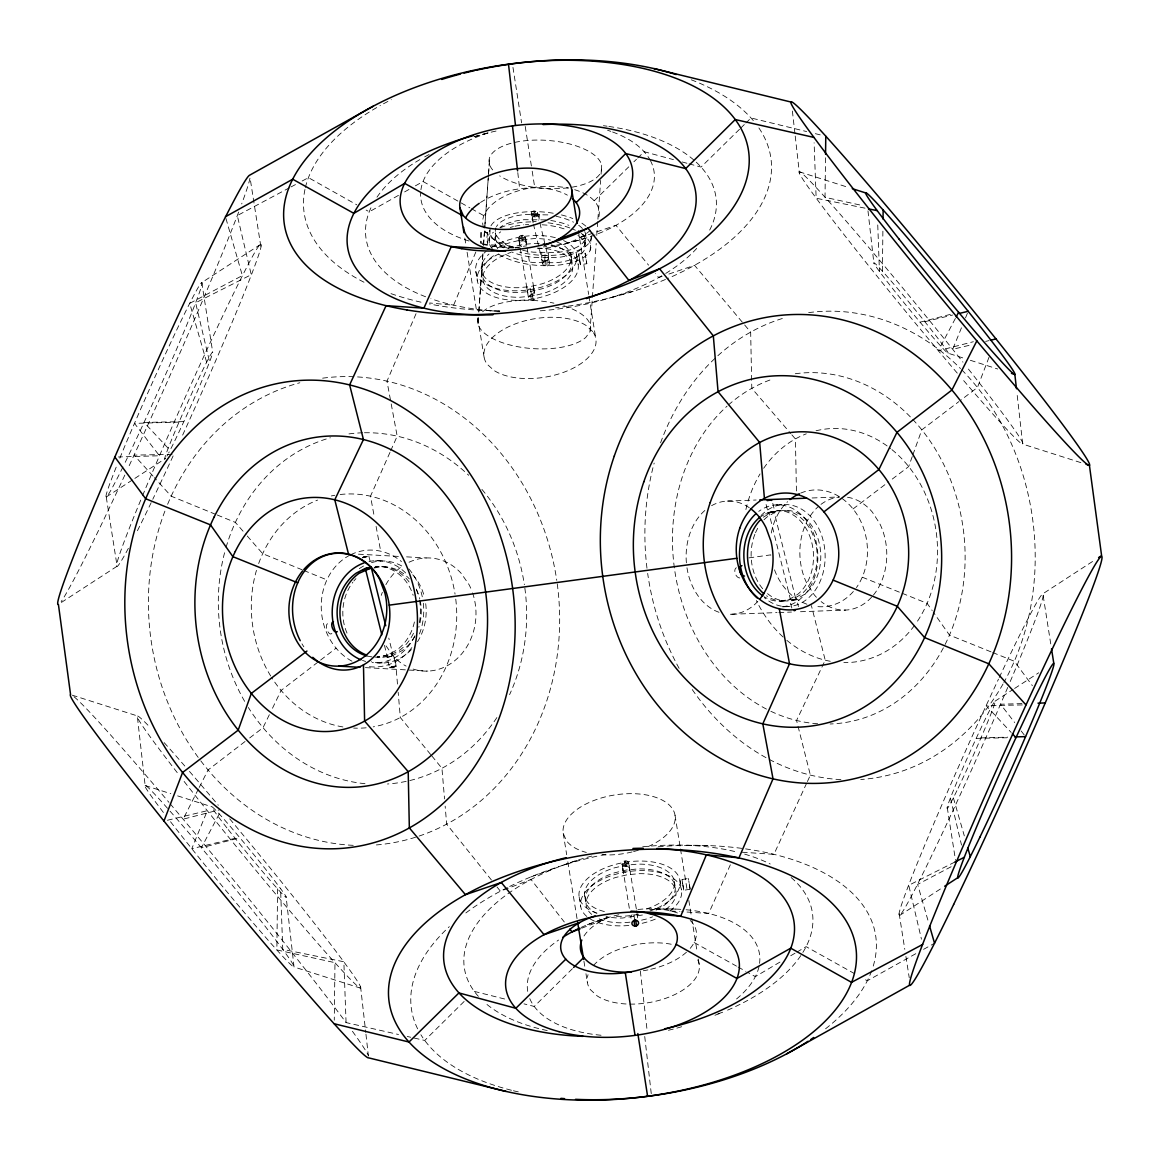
<?xml version="1.0" encoding="UTF-8"?>
<svg xmlns="http://www.w3.org/2000/svg" width="1160" height="1160" viewBox="0 0 1160 1160"><rect width="100%" height="100%" fill="white"/><g stroke="black" fill="none" stroke-linecap="round" stroke-linejoin="round"><path stroke-width="0.75" stroke-dasharray="5 3.75" d="M277.602 888.836L276.849 949.938L334.979 962.669L334.269 1020.177M825.514 157.789L825.021 197.331L862.01 205.436M882.397 271.164L882.905 229.825M492.681 169.925A56.622 24.055 4 0 1 532.425 140.186A56.622 24.055 4 0 1 601.707 165.169L601.286 171.434A56.622 24.055 4 0 1 558.54 188.587A56.622 24.055 4 0 1 499.685 175.856M478.79 312.156L482.85 254.548M483.474 245.543L484.865 225.75M484.996 223.938L488.418 175.334M488.548 173.536L489.694 157.34M477.978 323.814L478.355 318.42M478.863 311.214L482.923 253.605M483.56 244.615L489.274 163.603M489.201 243.078L490.303 227.186A51.069 21.692 4 0 1 553.596 213.28M495.189 238.032L495.885 227.896A45.399 19.285 4 0 0 515.185 248.066M532.295 219.327L532.658 214.208M533.745 216.993L533.933 214.368L531.048 214.325M534.165 210.946L533.977 213.57L531.106 213.527M534.615 217.007L534.803 214.382L537.689 214.411M535.05 210.96L534.861 213.585L537.747 213.629M539.414 214.295L539.052 219.429L549.419 262.566M541.807 252.793L541.445 257.911L533.542 224.59M544.663 261.232L545.098 255.069M548.216 257.998L548.578 252.88M584.973 244.311L585.684 234.175M590.208 250.154L591.31 234.248A51.069 21.692 4 0 1 519.767 252.169M478.399 317.55A56.622 24.055 4 0 0 518.012 346.753A56.622 24.055 4 0 0 585.771 337.43L589.99 331.644L596.211 243.44M596.762 235.379L597.777 220.98M597.908 219.182L600.648 180.438M601.068 174.174L601.707 165.169M912.253 456.561L908.671 466.581L890.126 480.704M912.847 454.894L921.808 429.838L958.885 401.607M988.987 357.324L977.431 387.483L960.32 400.519M961.466 327.816L952.693 349.305L971.776 344.723M965.511 317.912L968.208 311.3M475.832 252.024L453.632 305.181L429.606 302.977M416.048 313.693L386.976 381.161L390.601 400.678M389.977 452.385L370.489 496.219L374.434 517.505M390.688 450.762L397.184 436.16L390.935 402.447M730.336 864.809L708.688 913.471L681.674 911.702M806.649 783.188L773.923 854.326L739.717 852.078M807.404 781.564L810.376 775.097L796.558 720.462L825.224 660.199L811.406 605.578M269.337 714.72L263.044 727.668L248.95 738.514M272.484 708.252L281.111 690.447L319.188 661.157M198.418 789.017L183.12 819.178L219.936 809.709M199.215 787.437L208.075 769.964L247.544 739.601M219.255 813.885L201.376 847.742L239.931 837.824M955.376 318.42L938.309 350.74L973.37 341.721M362.645 557.351L368.851 556.133L362.369 557.873M387.005 657.386L393.617 655.762L396.184 666.087L392.95 667.464L389.572 667.696L387.005 657.386L393.617 655.762M389.572 667.696L396.184 666.087M481.052 232.377L480.834 243.165L487.432 243.325L488.113 237.452L487.649 232.536L481.052 232.377L481.009 243.237M487.649 232.536L486.794 238.322L487.432 243.325M768.224 513.068L774.822 511.56L768.283 513.213L765.368 501.57M791.845 608.072L790.134 601.199L793.643 599.807L796.673 599.546L798.442 606.564M796.731 599.691L790.134 601.199M464.145 1001.457L424.734 1040.447L412.496 1037.663M572.387 968.716L534.267 1006.445L523.986 1003.864M594.196 200.811L628.778 166.822M633.897 161.776L636.463 159.268M637.739 158.006L644.148 151.713L673.467 159.631M739.486 129.311L701.061 167.069L688.982 163.821M740.776 128.049L744.618 124.265M745.894 123.003L751.013 117.972L806.649 131.559M320.595 660.069L336.095 648.135M853.049 508.95L888.705 481.791M260.507 244.426L201.782 282.59L212.744 352.437M106.256 496.988L133.356 479.37M134.864 478.384L164.981 458.809M61.407 602.432L117.116 566.225L106.053 495.74M1092.561 561.484L1042.883 593.775L1051.236 647.048M995.019 701.191L1013.086 689.446M1014.594 688.46L1038.693 672.8M899.493 915.573L943.153 887.197M759.684 517.346L767.891 512.445L780.462 510.371A45.399 34.815 87.9 0 1 815.437 542.517A45.399 34.815 87.9 0 1 801.313 594.239L793.106 599.14L780.535 601.213A45.399 34.815 87.9 0 1 764.252 596.791M763.323 517.215L771.516 512.314L780.462 510.371M779.955 962.089L755.334 976.633L747.489 972.268M790.729 955.738L795.354 953.012M796.891 952.099L806.128 946.647L857.892 975.516M398.474 195.373L369.243 211.816L366.125 210.061M404.623 191.907L409.233 189.312M415.382 185.846L423.081 181.525L469.843 207.799M915.777 953.708L867.303 980.78L864.171 979.026M923.592 949.344L934.539 943.239M289.478 187.761L237.307 215.571L251.256 274.702L195.619 302.76L209.583 361.891M291.058 186.919L295.8 184.397M302.137 181.018L308.458 177.654L356.772 204.812M951.142 866.737L917.633 884.413L928.072 920.75M954.839 862.054L908.744 885.297L921.461 939.208M581.726 928.203L602.692 920.184M530.889 876.902L553.885 868.767M587.279 924.752L610.29 916.617A58.58 30.697 -9.2 0 0 582.61 938.396M717.938 1013.884L722.868 1012.143A176.19 92.322 -9.2 0 1 714.777 1015.333M389.876 667.855L394.197 667.116M395.879 665.927L391.558 666.666M564.137 864.939L578.826 859.807M603.896 918.778L610.421 916.487M580.116 237.539L615.931 225.301L648.571 265.161M662.113 276.37L658.706 277.53L655.327 273.412M668.943 274.036L694.535 265.306L750.665 332.123L751.796 388.339L790.685 433.463M474.295 136.764L489.65 132.472A117.392 61.799 -6.1 0 0 420.921 189.732M564.833 244.02L585.322 238.293M612.741 297.032L633.229 291.32M920.068 322.175L951.62 314.055M924.839 321.697L952.592 315.041M985.652 341.402L989.117 340.576M167.417 820.265L207.306 810.695L191.792 848.699L235.161 838.303M642.423 915.008L622.485 918.024A45.399 23.78 -9.2 0 1 606.129 916.531M641.567 920.156L646.439 919.01A45.399 23.78 -9.2 0 0 652.572 916.82M780.535 601.213L789.467 599.27L797.674 594.384A45.399 34.815 87.9 0 0 811.797 542.648A45.399 34.815 87.9 0 0 776.823 510.501M374.216 567.327L378.537 566.515A45.399 39.222 -86.8 0 1 410.364 583.726M374.187 568.038L381.393 566.674A45.399 39.222 -86.8 0 1 409.321 578.884M414.41 621.977A45.399 39.222 -86.8 0 1 396.532 650.223L387.135 655.11L377 657.053L389.992 655.269L399.388 650.383A45.399 39.222 -86.8 0 0 414.83 630.184M518.723 238.351L521.579 237.887L521.188 235.436M525.321 237.278L522.449 237.742L522.058 235.292M518.839 239.09L521.71 238.626L522.101 241.062M525.437 238.018L522.58 238.481L522.971 240.917M585.075 253.097L586.8 263.712L580.421 264.755L578.666 253.996L585.061 252.952L585.742 257.085M622.05 863.895L624.921 863.417L624.515 860.981M628.648 862.808L625.776 863.286L625.385 860.836M622.166 864.635L625.037 864.157L625.428 866.607M628.778 863.547L625.907 864.026L626.298 866.462M690.142 889.256L683.747 890.285L682.008 879.541L688.387 878.497L689.069 882.63M748.881 557.887L770.791 554.857A58.58 48.459 82.4 0 0 771.269 557.887M629.923 922.171L623.253 922.794A45.399 23.78 -9.2 0 1 597.125 917.937M525.393 224.736L528.67 224.59M727.276 501.076L756.16 500.018M812.116 497.974L839.202 496.988M776.591 504.832L783.87 504.571M770.472 511.879L774.111 511.748L795.485 597.719L791.845 597.864M769.341 512.386L773.706 512.227M765.513 513.865L769.138 513.735L790.511 599.705L786.886 599.836M788.032 606.622L780.767 606.883A51.069 39.179 87.9 0 0 816.19 542.053A51.069 39.179 87.9 0 0 758.756 511.4M731.902 614.235L777.026 612.582M778.838 612.524L791.468 612.059M800.502 611.726L845.626 610.073M179.06 422.095L134.473 423.385L159.471 455.764L118.45 456.953M1021.931 703.612L1000.529 704.236L1014.666 722.535M980.939 737.905L1007.692 737.136M183.831 421.616L144.057 422.428L170.274 450.486M172.042 454.358L134.067 455.14L153.221 476.325M1022.322 704.932L986.145 705.686L1011.187 732.467M976.169 738.384L1006.909 737.76M686.633 845.263L707.933 845.553M654.428 908.802L675.729 909.092M489.433 310.706L499.772 311.286M358.425 554.175L399.461 556.466M406.595 556.858L426.213 557.96M375.593 560.686L381.307 561.005M378.537 566.515L375.68 566.355A45.399 39.222 -86.8 0 1 413.163 595.312M389.861 653.703L392.718 653.863L388.788 638.072M384.192 655.675L387.048 655.835L384.438 645.308M377.087 662.722L382.786 663.041M393.458 666.768L394.922 666.855M390.833 666.928L392.283 667M365.429 667.624L427.866 671.103M670.871 910.991L679.876 911.586M547.81 214.89L524.479 214.556A45.399 19.285 4 0 0 496.451 226.693M545.765 219.893L524.117 219.689A45.399 19.285 4 0 0 499.931 227.534M542.053 224.779L547.085 225.142A45.399 19.285 4 0 1 566.936 229.854M482.734 244.035L511.923 246.732M865.012 208.162L816.147 198.23L814.117 142.781M170.114 803.749A234.987 8.424 50.6 0 1 346.071 1022.583L398.518 1034.503M407.262 1036.474L410.756 1037.272M815.349 133.675L822.295 135.372M474.31 991.394L506.848 999.558M682.095 161.951L687.257 163.343M799.24 171.781L848.859 187.572M948.126 353.22A58.58 2.103 50.6 0 0 894.577 285.084A58.58 2.103 50.6 0 0 890.228 285.519A58.58 2.103 50.6 0 0 948.126 353.22L963.525 358.121M970.369 360.296L997.745 369.01M1080.873 462.637L1022.714 444.106L1016.87 392.326M72.282 695.188L137.286 715.894L145.275 786.727M145.145 785.538L170.81 793.701M177.654 795.89L211.874 806.78M360.76 988.218L294.031 966.976L286.114 896.738M862.257 577.187L900.493 592.615M902.161 593.282L927.101 603.33L932.19 610.551M991.046 651.862L949.474 635.115L933.206 612.001M992.713 652.543L1014.333 661.258L1032.371 685.69M215.63 514.344L171.172 496.19L154.41 477.659M217.268 515.011L235.379 522.406L246.065 534.644M302.209 569.807L262.682 553.683L247.254 536.007M303.848 570.488L326.902 579.884M694.159 942.514L736.513 966.135M738.079 967.019L745.923 971.384M471.395 208.684L483.865 215.688M791.86 434.826L795.397 438.929L796.456 491.637M430.693 754.565L400.316 717.503L398.17 692.274M431.825 755.928L441.946 768.283L444.541 798.921M491.448 880.034L446.673 824.136L445.15 806.128M497.046 887.009L500.395 891.199L531.034 879.497L564.297 921.982M1021.177 730.988L1025.527 736.615M386.062 645.874L393.022 655.864A56.622 48.923 -86.8 0 0 406.116 666.101M648.208 846.539A56.622 29.667 -9.2 0 0 670.973 806.823A56.622 29.667 -9.2 0 0 605.839 796.76A56.622 29.667 -9.2 0 0 563.238 833.416L566.399 840.681A56.622 29.667 -9.2 0 0 586.322 852.44M526.365 243.208L525.204 236.915A3.408 2.9 -9.4 0 0 522.508 235.277L520.767 235.552A3.408 2.9 -9.4 0 0 518.708 237.974L519.636 244.296M518.723 238.728L518.955 239.453A3.408 2.9 -9.4 0 0 521.652 241.091L523.392 240.801A3.408 2.9 -9.4 0 0 525.451 238.394L525.437 237.626M629.691 868.753A3.408 2.9 -9.4 0 0 624.254 867.086A3.408 2.9 -9.4 0 0 625.051 872.044A3.408 2.9 -9.4 0 0 629.691 868.753L628.532 862.445A3.408 2.9 -9.4 0 0 625.835 860.821L624.095 861.097A3.408 2.9 -9.4 0 0 622.05 863.504L622.963 869.84M622.05 864.272L622.282 864.997A3.408 2.9 -9.4 0 0 624.993 866.621L626.719 866.346A3.408 2.9 -9.4 0 0 628.778 863.939L628.764 863.17M953.375 797.819L964.322 835.881M225.954 218.486L242.368 275.587L189.704 303.355L206.625 362.181M772.778 503.338L774.822 511.56M368.851 556.133L370.489 562.702M533.121 222.836L531.178 213.136A3.408 3.059 -13.3 0 1 533.73 210.989L535.471 211.018A3.408 3.059 -13.3 0 1 537.718 213.222L538.805 217.848M541.561 258.898L542.779 264.06M950.417 798.109L961.51 845.06M376.087 526.379L380.697 551.217M586.8 263.712L586.134 259.579M578.666 253.996L579.579 259.521M580.421 264.755L579.739 260.623M682.008 879.541L682.674 883.673M690.098 889.024L689.461 885.123M527.104 247.718L534.209 290.609L533.426 285.839M534.238 290.841A3.408 2.9 -9.4 0 1 529.598 294.147A3.408 2.9 -9.4 0 1 528.8 289.188A3.408 2.9 -9.4 0 1 534.238 290.841L535.267 297.062M636.347 909.005L629.068 864.91M636.637 910.788L637.536 916.154L637.014 912.978M527.524 291.943L528.554 298.163M629.329 908.309L622.354 866.012M675.018 815.205L680.195 847.163M680.485 848.946L687.387 891.562M688.822 900.435L691.418 916.414M691.693 918.198L697.16 951.925M698.32 959.03L699.175 964.366M578.303 230.506L588.657 294.423M588.947 296.206L595.848 338.821M682.907 885.065L683.747 890.285M679.963 880.484L681.5 890.024M576.636 254.939L578.173 264.48M674.351 881.397L675.135 886.167M571.024 255.852L571.808 260.623M525.741 239.366L526.524 244.137M634.679 919.793L633.751 914.065A3.408 2.9 -9.4 0 1 637.347 917.893M530.41 288.536L531.338 294.248M526.712 286.94L527.481 291.711L519.027 240.468M584.756 895.998L585.524 900.769M481.429 270.454L482.197 275.224M579.159 896.912L580.696 906.453M475.817 271.368L477.369 280.909M563.238 833.416L566.689 854.731M567.835 861.822L577.042 918.647M583.944 961.263L584.799 966.584M585.96 973.689L587.395 982.563M464.798 238.061L465.943 245.166M467.103 252.271L476.586 310.865M477.732 317.97L484.068 357.033M690.04 888.604L688.387 878.497M947.256 807.563L955.535 860.343M899.188 913.717L904.785 949.315M905.902 956.405L909.237 977.72M260.812 246.282L250.038 177.668A234.987 8.802 -65.9 0 1 241.686 203.928M525.234 126.44L531.918 169.403M532.208 171.187L534.702 187.311M512.966 67.382L521.594 122.873M640.349 971.181L647.12 1030.501M644.728 1036.489L651.297 1094.011M517.795 172.637L519.651 188.819M867.985 210.888L873.886 263.262M792.396 111.055L795.049 134.618M795.223 136.068L799.443 173.565M360.557 986.435L365.748 1032.458M365.951 1034.227L368.401 1056.079M395.589 661.649L397.561 685.067M537.718 213.222L537.602 214.817A3.408 3.059 -13.3 0 1 535.064 216.949L533.31 216.935A3.408 3.059 -13.3 0 1 531.077 214.731M877.758 224.953L879.439 271.469M346.071 1022.583L343.853 961.77L282.764 949.359L280.56 888.531M482.632 311.764A56.622 24.055 4 0 1 553.9 303.151M563.847 305.79A56.622 24.055 4 0 1 589.99 331.644M584.683 231.623A45.399 19.285 4 0 1 556.742 252.518L533.412 252.198A45.399 19.285 4 0 1 522.087 250.096M556.017 216.268A45.399 19.285 4 0 1 573.548 222.183M578.666 225.257A45.399 19.285 4 0 1 582.943 229.114M582.581 234.233A45.399 19.285 4 0 1 556.38 257.65L533.049 257.317A45.399 19.285 4 0 1 511.661 251.995M503.541 247.863A45.399 19.285 4 0 1 495.523 233.015M550.768 220.487A45.399 19.285 4 0 1 568.85 225.33M581.203 233.45A51.069 21.692 4 0 1 569.749 263.132A51.069 21.692 4 0 1 498.583 254.142M492.275 248.776A51.069 21.692 4 0 1 493.391 232.218M500.366 227.795A51.069 21.692 4 0 1 533.049 221.864M547.984 222.807A51.069 21.692 4 0 1 570.575 228.215M572.068 228.795A51.069 21.692 4 0 1 575.375 230.245M508.442 248.544A51.069 21.692 4 0 1 489.665 229.985M561.454 214.919A51.069 21.692 4 0 1 572.779 218.544M581.914 223.198A51.069 21.692 4 0 1 588.236 228.549M577.941 235.509A45.399 19.285 4 0 1 556.017 262.769L532.701 262.45A45.399 19.285 4 0 1 504.368 253.721M497.553 248.225A45.399 19.285 4 0 1 500.714 231.84M510.269 227.476A45.399 19.285 4 0 1 513.358 226.606M514.967 226.229A45.399 19.285 4 0 1 523.769 224.808M536.152 221.589A3.408 3.059 -13.3 0 1 532.106 218.558A3.408 3.059 -13.3 0 1 536.572 215.644A3.408 3.059 -13.3 0 1 538.312 220.182M871.566 597.226A56.622 43.442 87.9 0 1 821.135 601.605M816.422 597.284A56.622 43.442 87.9 0 1 814.262 594.848L806.881 583.437A56.622 43.442 87.9 0 1 818.452 506.441M820.99 504.368A56.622 43.442 87.9 0 1 839.39 497.031M847.51 497.263A56.622 43.442 87.9 0 1 872.363 512.14L879.744 523.566A56.622 43.442 87.9 0 1 872.639 596.023M719.011 612.291A56.622 43.442 87.9 0 1 686.546 564.471M686.386 562.832A56.622 43.442 87.9 0 1 705.889 509.602M711.587 505.673A56.622 43.442 87.9 0 1 749.288 507.703M757.842 601.387A56.622 43.442 87.9 0 1 727.03 614.089M784.174 601.083A45.399 34.815 87.9 0 1 766.528 595.776M739.804 577.955A5.452 3.364 68.3 0 1 735.222 573.548A5.452 3.364 68.3 0 1 736.353 567.747M761.033 515.562A51.069 39.179 87.9 0 1 813.581 520.086A51.069 39.179 87.9 0 1 816.364 588.555A51.069 39.179 87.9 0 1 764.396 597.675M767.529 593.63A45.399 34.815 87.9 0 0 787.799 600.952L796.746 599.01L804.953 594.109A45.399 34.815 87.9 0 0 819.076 542.387A45.399 34.815 87.9 0 0 784.102 510.24L775.156 512.183L766.948 517.085A45.399 34.815 87.9 0 0 762.163 521.841M762.671 588.743A45.399 34.815 87.9 0 1 754.899 534.238M755.508 532.759A45.399 34.815 87.9 0 1 759.191 525.857M409.03 562.237A56.622 48.923 -86.8 0 1 461.057 573.199L469.017 584.611A56.622 48.923 -86.8 0 1 471.946 591.15M472.555 592.847A56.622 48.923 -86.8 0 1 462.782 652.529A56.622 48.923 -86.8 0 1 412.104 668.711M381.248 595.399A56.622 48.923 -86.8 0 1 382.336 592.311M385.874 584.683A56.622 48.923 -86.8 0 1 401.853 566.471M371.882 656.865A45.399 39.222 -86.8 0 1 366.821 655.893M379.857 657.212A45.399 39.222 -86.8 0 1 373.027 656.777M331.861 633.418A5.452 2.581 70.7 0 1 326.83 629.358A5.452 2.581 70.7 0 1 328.831 623.848M371.49 562.658A51.069 44.123 -86.8 0 1 403.477 566.993M412.728 574.751A51.069 44.123 -86.8 0 1 424.488 597.183M425.705 603.678A51.069 44.123 -86.8 0 1 417.513 641.726M411.409 649.571A51.069 44.123 -86.8 0 1 371.345 661.736M359.339 568.675A51.069 44.123 -86.8 0 1 363.718 565.935M369.025 561.498A51.069 44.123 -86.8 0 1 405.826 573.156M416.237 589.091A51.069 44.123 -86.8 0 1 418.774 596.863M419.485 600.068A51.069 44.123 -86.8 0 1 419.166 623.268M414.932 635.738A51.069 44.123 -86.8 0 1 372.142 662.592M365.632 661.417A51.069 44.123 -86.8 0 1 362.486 660.417M416.425 589.483A45.399 39.222 -86.8 0 1 419.775 598.821M420.152 600.445A45.399 39.222 -86.8 0 1 418.818 627.183M414.845 636.318A45.399 39.222 -86.8 0 1 402.23 650.542L392.849 655.429L382.713 657.372A45.399 39.222 -86.8 0 1 377.58 657.183M347 633.07A45.399 39.222 -86.8 0 1 352.843 582.262M353.844 581.015A45.399 39.222 -86.8 0 1 355.946 578.637M631.083 918.198A3.408 2.9 -9.4 0 1 632.127 914.732M697.726 959.885A56.622 29.667 -9.2 0 1 666.507 998.02A56.622 29.667 -9.2 0 1 597.298 995.99L590.556 989.842A56.622 29.667 -9.2 0 1 588.048 974.69M593.384 965.613A56.622 29.667 -9.2 0 1 672.568 944.501M638.275 850.236A56.622 29.667 -9.2 0 1 633.606 851.556M632.026 851.962A56.622 29.667 -9.2 0 1 602.214 854.847M656.096 910.136A45.399 23.78 -9.2 0 0 674.236 883.166A45.399 23.78 -9.2 0 0 638.174 868.913L626.443 870L614.988 872.683A45.399 23.78 -9.2 0 0 596.356 913.166M646.453 908.976A45.399 23.78 -9.2 0 0 674.279 880.962A45.399 23.78 -9.2 0 0 637.405 864.142L625.675 865.23L614.205 867.912A45.399 23.78 -9.2 0 0 584.756 891.808A45.399 23.78 -9.2 0 0 607.042 912.108M586.829 916.472A51.069 26.752 -9.2 0 1 601.387 879.831A51.069 26.752 -9.2 0 1 668.131 875.51A51.069 26.752 -9.2 0 1 669.827 911.093M655.269 919.155A51.069 26.752 -9.2 0 1 640.378 923.708M628.851 925.477A51.069 26.752 -9.2 0 1 589.628 918.546M597.009 913.166A51.069 26.752 -9.2 0 1 596.11 872.32A51.069 26.752 -9.2 0 1 672.075 869.101A51.069 26.752 -9.2 0 1 650.311 910.904M638.827 914.167A51.069 26.752 -9.2 0 1 615.206 916.269M665.521 909.672A45.399 23.78 -9.2 0 0 638.942 873.683L627.226 874.77L615.757 877.453A45.399 23.78 -9.2 0 0 591.76 914.457M758.886 127.948A234.987 123.728 -6.1 0 1 667.159 278.733M665.463 279.458A234.987 123.728 -6.1 0 1 562.571 306.965M559.091 307.414A234.987 123.728 -6.1 0 1 555.611 307.835M499.742 310.923A234.987 123.728 -6.1 0 1 429.49 303.978M421.022 302.18A234.987 123.728 -6.1 0 1 390.702 293.538M363.993 282.228A234.987 123.728 -6.1 0 1 305.022 189.152M305.385 187.499A234.987 123.728 -6.1 0 1 380.436 105.459M383.482 103.791A234.987 123.728 -6.1 0 1 391.311 99.702M691.302 79.808A234.987 123.728 -6.1 0 1 754.609 122.177M480.472 202.493A58.58 30.697 -9.2 0 1 567.385 195.155M968.44 369.083A176.19 6.322 50.6 0 1 1022.903 444.004A176.19 6.322 50.6 0 1 961.785 378.421M957.261 373.128A176.19 6.322 50.6 0 1 799.037 171.912A176.19 6.322 50.6 0 1 962.959 362.166M696.232 162.182A176.19 92.757 -6.1 0 1 708.528 232.232M696.74 248.385A176.19 92.757 -6.1 0 1 663.332 274.862M661.809 275.761A176.19 92.757 -6.1 0 1 537.399 311.025M499.568 311.344A176.19 92.757 -6.1 0 1 430.897 298.7M425.633 296.771A176.19 92.757 -6.1 0 1 371.838 205.929M376.986 197.186A176.19 92.757 -6.1 0 1 421.646 158.572M424.676 156.89A176.19 92.757 -6.1 0 1 429.157 154.498M474.223 136.648A176.19 92.757 -6.1 0 1 498.423 130.543M603.403 125.715A176.19 92.757 -6.1 0 1 607.057 126.194M608.87 126.454A176.19 92.757 -6.1 0 1 694.927 160.993M650.325 160.399A117.392 61.799 -6.1 0 1 596.733 234.276M595.138 234.9A117.392 61.799 -6.1 0 1 551.667 245.876M546.693 246.529A117.392 61.799 -6.1 0 1 543.359 246.906M513.488 247.979A117.392 61.799 -6.1 0 1 482.516 244.412M469.017 241.005A117.392 61.799 -6.1 0 1 420.616 192.995M607.593 130.282A117.392 61.799 -6.1 0 1 610.812 131.356M612.582 131.994A117.392 61.799 -6.1 0 1 649.484 158.905M574.635 189.704A58.58 30.841 -6.1 0 1 598.053 219.544M590.382 230.231A58.58 30.841 -6.1 0 1 538.066 248.776M520.202 248.167A58.58 30.841 -6.1 0 1 487.852 208.916A58.58 30.841 -6.1 0 1 568.4 188.152M229.709 818.844A176.19 6.322 50.6 0 1 358.034 986.536A176.19 6.322 50.6 0 1 182.555 779.447M177.233 772.633A176.19 6.322 50.6 0 1 150.423 727.769M164.111 742.588A176.19 6.322 50.6 0 1 185.788 767.166M189.471 771.414A176.19 6.322 50.6 0 1 218.298 805.229M163.386 812.464A117.392 4.205 50.6 0 1 202.797 849.439A117.392 4.205 50.6 0 1 291.61 965.337A117.392 4.205 50.6 0 1 168.475 819.09M303.848 646.816A58.58 48.459 82.4 0 1 301.962 643.829M999.238 677.527A176.19 6.597 -65.9 0 1 1043.086 593.847A176.19 6.597 -65.9 0 1 1008.417 685.807M1007.721 687.445A176.19 6.597 -65.9 0 1 899.276 915.515A176.19 6.597 -65.9 0 1 998.499 679.107M840.913 779.636A234.987 194.387 82.4 0 1 690.229 686.589M679.122 668.363A234.987 194.387 82.4 0 1 647.672 573.417M646.976 568.212A234.987 194.387 82.4 0 1 654.167 463.101M660.591 442.815A234.987 194.387 82.4 0 1 716.561 356.918M717.88 355.7A234.987 194.387 82.4 0 1 785.784 317.463M808.665 312.635A234.987 194.387 82.4 0 1 960.494 368.546M961.756 369.822A234.987 194.387 82.4 0 1 1003.893 682.457M1003.009 684.023A234.987 194.387 82.4 0 1 860.72 779.505M817.698 723.767A176.19 145.739 82.4 0 1 768.007 709.891M766.47 709.108A176.19 145.739 82.4 0 1 674.25 566.979A176.19 145.739 82.4 0 1 727.073 406.145M728.364 405A176.19 145.739 82.4 0 1 772.966 378.958M795.267 373.738A176.19 145.739 82.4 0 1 911.571 418.151M912.746 419.398A176.19 145.739 82.4 0 1 958.145 610.203A176.19 145.739 82.4 0 1 830.053 723.985M830.284 661.273A117.392 97.106 82.4 0 1 784.348 638.159M783.102 637.029A117.392 97.106 82.4 0 1 756.349 600.503M745.894 509.559A117.392 97.106 82.4 0 1 760.046 473.947M763.686 468.277A117.392 97.106 82.4 0 1 806.302 433.825M816.045 430.78A117.392 97.106 82.4 0 1 890.619 448.587M891.924 449.63A117.392 97.106 82.4 0 1 915.443 624.152M914.457 625.501A117.392 97.106 82.4 0 1 843.871 662.592M853.354 591.484A58.58 48.459 82.4 0 1 814.436 606.202M806.91 604.215A58.58 48.459 82.4 0 1 774.445 569.676M771.284 533.034A58.58 48.459 82.4 0 1 787.626 501.685M800.69 493.101A58.58 48.459 82.4 0 1 858.038 516.171A58.58 48.459 82.4 0 1 856.428 587.583M142.52 495.755A176.19 6.597 -65.9 0 1 257.767 247.5A176.19 6.597 -65.9 0 1 181.308 438.03M173.115 455.923A176.19 6.597 -65.9 0 1 152.786 499.278M151.177 502.657A176.19 6.597 -65.9 0 1 136.648 532.28M128.369 548.332A176.19 6.597 -65.9 0 1 141.868 497.35M165.662 458.113A58.58 2.189 -65.9 0 1 192.56 391.717A58.58 2.189 -65.9 0 1 208.916 363.587A58.58 2.189 -65.9 0 1 168.722 452.864M168.055 454.082A58.58 2.189 -65.9 0 1 166.924 456.126M119.828 458.171A117.392 4.393 -65.9 0 1 186.615 309.517A117.392 4.393 -65.9 0 1 190.356 316.129A117.392 4.393 -65.9 0 1 123.801 465.233M122.975 466.914A117.392 4.393 -65.9 0 1 116.681 465.943M238.641 212.077A234.987 8.802 -65.9 0 1 127.89 468.495M124.845 475.063A234.987 8.802 -65.9 0 1 61.161 601.576M557.25 583.842A234.987 205.03 82.2 0 1 374.752 845.06M353.235 845.336A234.987 205.03 82.2 0 1 199.274 758.843M198.2 757.393A234.987 205.03 82.2 0 1 164.981 510.922M167.62 504.296A234.987 205.03 82.2 0 1 299.831 382.757M322.639 378.174A234.987 205.03 82.2 0 1 556.757 580.377M496.872 717.562A176.19 153.729 82.2 0 1 387.44 784.001M364.979 783.682A176.19 153.729 82.2 0 1 248.356 707.499M244.644 701.351A176.19 153.729 82.2 0 1 225.069 550.899M226.04 547.433A176.19 153.729 82.2 0 1 330.368 437.755M348.957 433.912A176.19 153.729 82.2 0 1 362.703 432.782M364.443 432.752A176.19 153.729 82.2 0 1 468.712 475.31M481.922 489.389A176.19 153.729 82.2 0 1 524.363 584.698M524.856 588.12A176.19 153.729 82.2 0 1 509.588 694.651M366.168 727.798A117.392 102.413 82.2 0 1 353.64 728.088M342.896 726.943A117.392 102.413 82.2 0 1 271.643 677.512M270.7 675.99A117.392 102.413 82.2 0 1 256.462 570.357M258.665 563.557A117.392 102.413 82.2 0 1 317.594 500.09M331.31 495.958A117.392 102.413 82.2 0 1 334.82 495.276M340.112 494.508A117.392 102.413 82.2 0 1 455.053 594.152M455.75 599.125A117.392 102.413 82.2 0 1 373.23 726.856M411.858 647.585A58.58 51.112 82.2 0 1 367.459 666.449M351.944 661.186A58.58 51.112 82.2 0 1 321.248 607.985A58.58 51.112 82.2 0 1 349.392 555.408M350.842 554.668A58.58 51.112 82.2 0 1 401.462 561.556M408.871 568.908A58.58 51.112 82.2 0 1 422.661 598.72M423.327 603.258A58.58 51.112 82.2 0 1 418.789 635.549M73.979 696.725A234.987 8.424 50.6 0 1 168.954 802.372M352.408 1031.255A234.987 8.424 50.6 0 1 368.344 1055.469M658.285 846.756A234.987 123.134 -9.2 0 1 872.262 969.122M871.667 970.789A234.987 123.134 -9.2 0 1 822.759 1030.965M518.303 1091.893A234.987 123.134 -9.2 0 1 513.227 1090.705M511.459 1090.255A234.987 123.134 -9.2 0 1 420.891 1034.735M417.629 1028.833A234.987 123.134 -9.2 0 1 449.326 926.652M465.856 912.949A234.987 123.134 -9.2 0 1 508.095 887.24M509.675 886.457A234.987 123.134 -9.2 0 1 599.343 855.645M601.054 855.268A234.987 123.134 -9.2 0 1 606.187 854.195M791.12 877.526A176.19 92.322 -9.2 0 1 801.821 954.1M800.835 955.579A176.19 92.322 -9.2 0 1 724.579 1011.433M547.23 1030.559A176.19 92.322 -9.2 0 1 485.649 1003.371M478.37 996.353A176.19 92.322 -9.2 0 1 593.543 855.616M642.712 846.785A176.19 92.322 -9.2 0 1 736.107 851.846M744.662 854.137A176.19 92.322 -9.2 0 1 770.211 863.997M686.096 909.759A117.392 61.509 -9.2 0 1 759.568 963.365M758.988 966.671A117.392 61.509 -9.2 0 1 735.933 999.47M681.688 1026.716A117.392 61.509 -9.2 0 1 667.29 1030.53M601.039 1035.256A117.392 61.509 -9.2 0 1 529.395 997.629M527.713 991.38A117.392 61.509 -9.2 0 1 558.583 940.049M581 927.478A117.392 61.509 -9.2 0 1 621.485 914.138M649.571 909.803A117.392 61.509 -9.2 0 1 684.385 909.614M690.229 920.474A58.58 30.697 -9.2 0 1 687.706 951.026M686.459 952.186A58.58 30.697 -9.2 0 1 649.411 969.586M647.918 969.905A58.58 30.697 -9.2 0 1 643.38 970.731M637.928 909.527A58.58 30.697 -9.2 0 1 677.991 913.181M556.916 242.019A45.399 23.78 -9.2 0 1 541.575 283.939L530.105 286.621L518.375 287.709A45.399 23.78 -9.2 0 1 488.969 254.054M497.364 248.11A45.399 23.78 -9.2 0 1 510.878 242.382L522.348 239.685L534.078 238.597A45.399 23.78 -9.2 0 1 550.42 240.091M551.188 244.862A45.399 23.78 -9.2 0 1 571.691 265.35A45.399 23.78 -9.2 0 1 542.343 288.709L530.874 291.392L519.158 292.48A45.399 23.78 -9.2 0 1 483.822 279.661A45.399 23.78 -9.2 0 1 496.639 253.75M508.544 248.182A45.399 23.78 -9.2 0 1 511.661 247.152L523.116 244.456L534.847 243.368A45.399 23.78 -9.2 0 1 544.518 243.774M550.884 245.978A51.069 26.752 -9.2 0 1 568.458 283.997A51.069 26.752 -9.2 0 1 491.521 295.771A51.069 26.752 -9.2 0 1 498.786 253.938M515.243 247.993A51.069 26.752 -9.2 0 1 520.13 246.892M523.407 246.297A51.069 26.752 -9.2 0 1 526.698 245.819M563.557 240.569A51.069 26.752 -9.2 0 1 562.484 277.762A51.069 26.752 -9.2 0 1 493.101 287.433A51.069 26.752 -9.2 0 1 486.127 251.357M491.39 247.631A51.069 26.752 -9.2 0 1 558.786 238.685M537.254 248.124A45.399 23.78 -9.2 0 1 572.634 265.829A45.399 23.78 -9.2 0 1 543.112 293.48L531.657 296.162L519.926 297.25A45.399 23.78 -9.2 0 1 483.053 280.43A45.399 23.78 -9.2 0 1 510.864 252.416M521.725 246.5A3.408 2.9 -9.4 0 1 520.303 242.121A3.408 2.9 -9.4 0 1 525.683 241.845A3.408 2.9 -9.4 0 1 524.32 246.369M545.432 260.333L545.011 266.278L546.766 266.293L547.187 260.362L545.432 260.333A3.408 3.059 -13.3 0 0 545.011 266.278L546.766 266.293A3.408 3.059 -13.3 0 0 547.187 260.362L545.432 260.333M364.617 556.597L363.152 557.104L367.923 556.771L364.617 556.597M531.439 294.742L530.598 294.988L531.483 300.512L532.367 300.469L533.223 300.237L532.324 294.698L531.439 294.742M532.324 294.698L530.598 294.988A3.408 2.9 -9.4 0 0 531.483 300.512L533.223 300.237A3.408 2.9 -9.4 0 0 532.324 294.698M592.688 331.557L585.945 325.394A56.622 29.667 -9.2 0 0 514.097 324.365A56.622 29.667 -9.2 0 0 487.229 364.298L493.971 370.446A56.622 29.667 -9.2 0 0 565.819 371.49A56.622 29.667 -9.2 0 0 592.688 331.557M543.793 261.101A3.408 3.059 -13.3 0 0 548.202 257.404A3.408 3.059 -13.3 0 0 542.634 255.939A3.408 3.059 -13.3 0 0 543.793 261.101M228.274 829.632A58.58 2.103 50.6 0 0 286.172 897.332A58.58 2.103 50.6 0 0 232.624 829.197A58.58 2.103 50.6 0 0 228.274 829.632M958.131 788.147A58.58 2.189 -65.9 0 0 995.12 701.8A58.58 2.189 -65.9 0 0 960.291 774.082A58.58 2.189 -65.9 0 0 958.131 788.147"/><path stroke-width="1.5" d="M825.558 154.193L825.775 136.227M883.035 219.037L883.152 210.061M163.951 821.091L182.569 772.516L238.192 730.162L251.329 693.419L306.95 651.05M976.88 340.822L951.925 390.036L896.956 432.332L878.889 469.553L823.904 511.864M956.188 316.868L958.624 312.257M365.197 569.082L366.111 569.429M576.172 202.608L625.733 153.555L685.69 168.606L735.266 119.552L813.928 137.416M573.663 967.455L583.828 957.391M565.804 959.189L515.852 1008.286L458.939 992.931L408.987 1042.028L334.225 1023.772M1098.592 557.568L1101.594 555.611L1089.428 465.363A234.987 8.424 50.6 0 0 874.64 192.067A234.987 8.424 50.6 0 0 857.167 193.807A234.987 8.424 50.6 0 0 1089.428 465.363L1086.006 464.261M944.66 886.226L958.218 877.409M771.414 500.467L771.908 499.916L767.195 500.627M373.259 106.184L249.646 175.189A234.987 8.802 -65.9 0 0 143.941 390.789A234.987 8.802 -65.9 0 0 58.406 604.389L70.572 694.637A234.987 8.424 50.6 0 0 209.511 877.264A234.987 8.424 50.6 0 0 368.604 1057.862L506.036 1091.415M225.46 216.761L292.697 179.22L353.873 213.353L404.666 183.367L462.709 215.745M786.741 1053.816L910.354 984.811M922.693 944.428L851.541 982.346L790.758 948.184L736.919 978.474L676.135 944.312M954.839 862.054L964.38 857.24M365.501 568.85L368.329 567.863M557.308 239.815L587.946 228.1L628.966 280.502L659.605 268.801L713.327 335.863L718.054 391.717L759.684 442.497L764.411 498.35M580.116 928.812L572.054 931.901L569.836 929.058M794.165 610.711L795.354 610.334M579.884 922.461L544.069 934.699L501.294 882.47L465.464 894.693L409.335 827.878L408.204 771.661L364.602 721.071L363.471 664.854M959.538 313.374L968.208 311.3M990.843 340.156L996.048 338.908M371.36 567.167L365.545 568.284L356.149 573.185A45.399 39.222 -86.8 0 0 337.531 619.106A45.399 39.222 -86.8 0 0 366.821 655.893M385.729 625.791L371.345 567.878L359.005 573.345A45.399 39.222 -86.8 0 0 340.17 617.323A45.399 39.222 -86.8 0 0 366.4 654.994M389.209 605.143L736.861 558.264M512.415 63.8L508.5 64.192L515.475 125.309M651.5 1095.809L647.585 1096.2L637.84 1033.545M759.771 499.887L806.707 498.176M1037.983 703.149L1045.116 702.946M1014.826 736.919L1025.527 736.615M368.488 567.718L371.345 567.878M366.69 568.342L370.113 568.545M362.833 569.705L365.675 569.865L381.814 634.781M338.662 666.13L360.064 667.319M489.128 249.008L451.312 246.529L423.893 308.154L386.077 305.674L349.624 384.902L363.442 439.538L334.776 499.8L348.594 554.422M648.077 913.268L680.688 916.269L706.367 854.818L738.978 857.82L773.024 778.838L762.816 723.84L789.51 663.781L779.303 608.783M868.506 208.873L877.236 210.642M653.964 68.585L791.395 102.138M852.281 188.66L865.969 193.024M1011.433 373.375L1014.855 374.462L1016.464 388.745M297.743 582.813L232.899 556.669L210.525 524.885L145.667 498.742L114.883 457.054M833.097 580.116L897.318 606.317L924.621 637.594L988.827 663.81L1025.933 704.86M1012.376 733.743L1015.942 737.572M459.911 207.872L463.072 215.137A56.622 29.667 -9.2 0 0 555.437 215.339A56.622 29.667 -9.2 0 0 535.035 168.388A56.622 29.667 -9.2 0 0 459.911 207.872L463.927 232.739M967.803 847.989L970.296 856.645M929.566 925.941L934.539 943.239M571.691 189.66L577.158 223.401M577.622 922.2L583.654 959.48M1051.511 648.817L1053.744 663.012M625.298 972.689L635.042 1035.343M512.473 125.903L517.592 170.839M750.534 508.602A56.622 43.442 87.9 0 1 766.02 527.713L770.907 541.169A56.622 43.442 87.9 0 1 759.945 598.937M744.532 576.071A5.452 3.364 68.3 0 1 739.732 570.981A5.452 3.364 68.3 0 1 741.936 565.645M763.889 593.76A45.399 34.815 87.9 0 1 760.844 519.448M762.889 595.907A45.399 34.815 87.9 0 1 759.684 517.346M757.117 597.937A51.069 39.179 87.9 0 1 756.103 513.561M303.775 569.546A56.622 48.923 -86.8 0 1 379.813 579.637L384.902 593.093A56.622 48.923 -86.8 0 1 325.974 664.68A56.622 48.923 -86.8 0 1 302.644 570.88M337.241 631.548A5.452 2.581 70.7 0 1 332.442 628.154A5.452 2.581 70.7 0 1 333.457 621.745M360.919 659.808A51.069 44.123 -86.8 0 1 332.238 610.537A51.069 44.123 -86.8 0 1 364.196 562.861M441.742 79.445A234.987 123.728 -6.1 0 1 460.52 74.022M464.014 73.123A234.987 123.728 -6.1 0 1 474.556 70.6M476.325 70.209A234.987 123.728 -6.1 0 1 676.193 74.559M543.039 124.569A176.19 92.322 -9.2 0 1 694.738 187.427A176.19 92.322 -9.2 0 1 586.293 298.555M492.971 314.81A176.19 92.322 -9.2 0 1 347.362 245.21A176.19 92.322 -9.2 0 1 473.468 135.59M572.402 198.621A58.58 30.697 -9.2 0 1 551.29 242.715M549.71 243.382A58.58 30.697 -9.2 0 1 544.808 245.253M505.572 251.198A58.58 30.697 -9.2 0 1 463.623 227.374M465.841 217.486A58.58 30.697 -9.2 0 1 479.211 203.348M300.237 640.697A58.58 48.459 82.4 0 1 332.862 553.668A58.58 48.459 82.4 0 1 388.614 627.56A58.58 48.459 82.4 0 1 312.779 657.314M656.85 848.496A176.19 92.757 -6.1 0 1 794.455 926.579A176.19 92.757 -6.1 0 1 664.898 1028.746M583.016 1036.344A176.19 92.757 -6.1 0 1 443.801 960.625A176.19 92.757 -6.1 0 1 566.138 857.675M632.91 848.453A176.19 92.757 -6.1 0 1 643.191 848.25M631.025 911.151A58.58 30.841 -6.1 0 1 669.639 953.868A58.58 30.841 -6.1 0 1 575.795 966.527A58.58 30.841 -6.1 0 1 595.167 915.98M790.033 499.568A58.58 48.459 82.4 0 1 799.284 493.739M562.861 937.236A117.392 61.509 -9.2 0 1 579.463 928.188M813.696 1037.504A234.987 123.134 -9.2 0 1 810.913 1039.404M808.056 1041.274A234.987 123.134 -9.2 0 1 575.534 1099.317M564.572 1098.636A234.987 123.134 -9.2 0 1 560.947 1098.346M631.258 972.036A58.58 30.697 -9.2 0 1 581.841 940.049M634.781 920.286L633.925 920.533A3.408 2.9 -9.4 0 0 634.81 926.057L636.55 925.767A3.408 2.9 -9.4 0 0 635.665 920.242L634.781 920.286M635.665 920.242L633.925 920.533L634.81 926.057L636.55 925.767L635.665 920.242M406.957 309.952A234.987 123.134 -9.2 0 0 749.099 156.121A234.987 123.134 -9.2 0 0 393.226 96.396A234.987 123.134 -9.2 0 0 406.957 309.952M461.738 248.661A117.392 61.509 -9.2 0 0 632.649 171.81A117.392 61.509 -9.2 0 0 454.879 141.984A117.392 61.509 -9.2 0 0 461.738 248.661M898.826 238.815A117.392 4.205 50.6 0 0 1014.855 374.462A117.392 4.205 50.6 0 0 907.555 237.945A117.392 4.205 50.6 0 0 898.826 238.815M614.278 456.068A234.987 205.03 82.2 0 0 837.361 781.826A234.987 205.03 82.2 0 0 966.265 408.929A234.987 205.03 82.2 0 0 614.278 456.068M150.51 488.244A234.987 194.387 82.4 0 0 320.827 848.583A234.987 194.387 82.4 0 0 488.534 506.587A234.987 194.387 82.4 0 0 150.51 488.244M214.15 517.012A176.19 145.739 82.4 0 0 341.852 787.19A176.19 145.739 82.4 0 0 467.582 530.773A176.19 145.739 82.4 0 0 214.15 517.012M235.306 551.421A117.392 97.106 82.4 0 0 320.392 731.423A117.392 97.106 82.4 0 0 404.159 560.585A117.392 97.106 82.4 0 0 235.306 551.421M643.8 481.849A176.19 153.729 82.2 0 0 811.043 726.087A176.19 153.729 82.2 0 0 907.7 446.498A176.19 153.729 82.2 0 0 643.8 481.849M710.225 502.541A117.392 102.413 82.2 0 0 821.657 665.274A117.392 102.413 82.2 0 0 886.052 478.993A117.392 102.413 82.2 0 0 710.225 502.541M739.732 528.322A58.58 51.112 82.2 0 0 795.339 609.536A58.58 51.112 82.2 0 0 827.471 516.577A58.58 51.112 82.2 0 0 739.732 528.322M495.581 1088.848A234.987 123.728 -6.1 0 0 856.239 962.655A234.987 123.728 -6.1 0 0 515.721 872.363A234.987 123.728 -6.1 0 0 495.581 1088.848M559.105 1031.675A117.392 61.799 -6.1 0 0 739.268 968.643A117.392 61.799 -6.1 0 0 569.168 923.534A117.392 61.799 -6.1 0 0 559.105 1031.675M953.636 904.481A234.987 8.802 -65.9 0 0 1102 558.105A234.987 8.802 -65.9 0 0 962.292 848.062A234.987 8.802 -65.9 0 0 953.636 904.481M979.837 837.288A117.392 4.393 -65.9 0 0 1053.947 664.26A117.392 4.393 -65.9 0 0 984.159 809.1A117.392 4.393 -65.9 0 0 979.837 837.288"/></g></svg>
